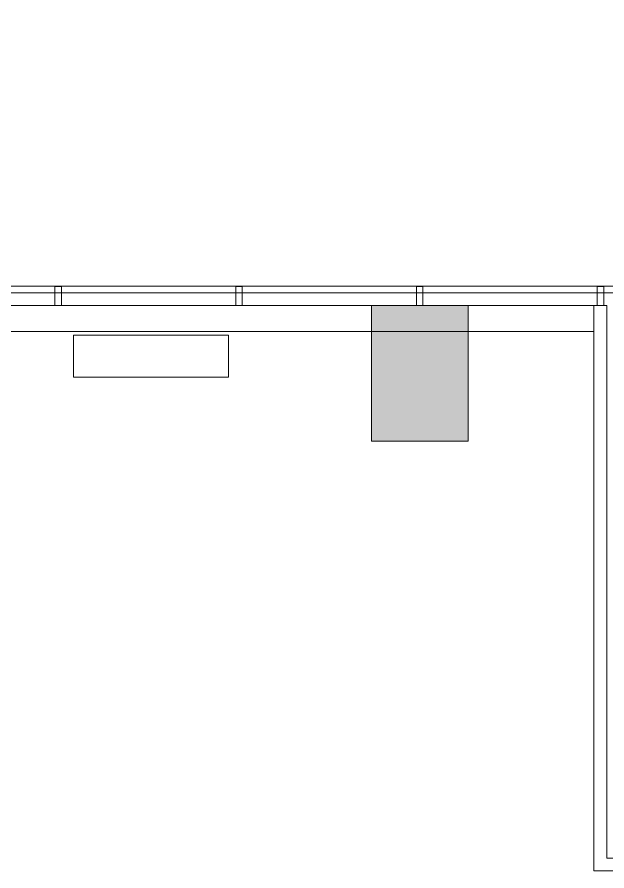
# Model space of a CAD drawing. Header units: inches. Extents: x -865 to 1895, y -762 to 1388.
# Drawn here: x 1393.9 to 1576.6, y 197.6 to 462.2 of the extents above; entities that cross this region are included whole.
import ezdxf

# ---------------------------------------------------------------- set-up
doc = ezdxf.new("R2010")
doc.units = ezdxf.units.IN
doc.header["$MEASUREMENT"] = 0
for name, color, linetype, lineweight in [('4th Floor Revit Background_dwg', 8, 'Continuous', 9), ('8309_BB$0$BB_COL_FILL', 7, 'Continuous', 9), ('A-EXIST-GLAZ', 7, 'Continuous', 9), ('A-EXIST-WALL-INT', 7, 'Continuous', 9), ('A-FLOR', 192, 'Continuous', 13), ('A-WALL', 113, 'Continuous', 9), ('M-EXIST-HEAT', 7, 'Continuous', 9)]:
    doc.layers.add(name, color=color, linetype=linetype, lineweight=lineweight)

# ---------------------------------------------------------------- blocks, each defined once
blk = doc.blocks.new('4th Floor Revit Background_dwg-1506688-4th Floor New Construction - Partition Plan')
at = {"layer": '8309_BB$0$BB_COL_FILL'}
blk.add_hatch(color=256, dxfattribs=at).paths.add_polyline_path([(2690.34, 1171.78), (2690.34, 1213.78), (2660.34, 1213.78), (2660.34, 1171.78), (2674.29, 1171.78)], flags=0)
for p, q in [((2690.34, 1213.78), (2660.34, 1213.78)), ((2660.34, 1213.78), (2660.34, 1171.78)), ((2690.34, 1171.78), (2690.34, 1213.78)), ((2660.34, 1171.78), (2674.29, 1171.78)), ((2674.29, 1171.78), (2690.34, 1171.78))]:
    blk.add_line(p, q, dxfattribs=at)
at = {"layer": 'A-EXIST-GLAZ'}
for p, q in [((2840.92, 1217.78), (1683.34, 1217.78)), ((2690.34, 1205.78), (2729.32, 1205.78))]:
    blk.add_line(p, q, dxfattribs=at)
at = {"layer": 'A-EXIST-GLAZ', "flags": 128}
for points in [[(2922.25, 1142.86), (2924.72, 1140.4), (2845.34, 1219.78), (1888.48, 1219.78), (1683.34, 1219.78), (1677.34, 1219.78), (1677.34, 1213.78), (1683.34, 1213.78), (1683.34, 1219.78), (1683.34, 1261.61), (1559.25, 1385.7), (1521.05, 1385.7), (1521.05, 1379.7), (1515.05, 1379.7), (1515.05, 1385.7), (1521.05, 1385.7), (1521.05, 1423.9), (1400.83, 1544.12), (1362.63, 1544.12), (1356.63, 1544.12), (1356.63, 1543.78)], [(2508.34, 1217.78), (2562.34, 1217.78), (2562.34, 1213.82), (2564.34, 1213.82), (2564.34, 1217.78), (2618.33, 1217.78), (2618.33, 1213.82), (2620.34, 1213.82), (2620.34, 1217.78), (2674.33, 1217.78), (2674.33, 1213.82), (2676.34, 1213.82), (2676.34, 1217.78), (2730.34, 1217.78), (2730.34, 1213.82), (2732.34, 1213.82), (2732.34, 1217.78), (2786.34, 1217.78)], [(2729.32, 1213.78), (1677.34, 1213.78), (1677.34, 1259.12), (1639.11, 1297.36)], [(2729.32, 1205.78), (1669.34, 1205.78), (1669.34, 1255.81), (1633.45, 1291.7)]]:
    blk.add_lwpolyline(points, dxfattribs=at)
for points in [[(2564.34, 1213.82), (2562.34, 1213.82), (2562.34, 1219.76), (2564.34, 1219.76)], [(2618.33, 1213.82), (2620.34, 1213.82), (2620.34, 1219.76), (2618.33, 1219.76)], [(2674.33, 1213.82), (2676.34, 1213.82), (2676.34, 1219.76), (2674.33, 1219.76)], [(2732.34, 1213.82), (2730.34, 1213.82), (2730.34, 1219.76), (2732.34, 1219.76)]]:
    blk.add_lwpolyline(points, close=True, dxfattribs=at)
at = {"layer": 'A-EXIST-WALL-INT', "flags": 128}
blk.add_lwpolyline([(2660.34, 1171.78), (2690.34, 1171.78), (2690.34, 1213.78), (2660.34, 1213.78)], close=True, dxfattribs=at)
at = {"layer": 'M-EXIST-HEAT', "flags": 128}
blk.add_lwpolyline([(2616.05, 1204.59), (2568.05, 1204.59), (2568.05, 1191.59), (2616.05, 1191.59), (2616.05, 1204.59)], dxfattribs=at)

msp = doc.modelspace()

# ---------------------------------------------------------------- linework, layer by layer
at = {"layer": 'A-FLOR'}
msp.add_line((1688.67, 378.79), (526.67, 378.79), dxfattribs=at)
at = {"layer": 'A-WALL', "color": 250, "lineweight": 20}
for p, q in [((1572.64, 372.79), (1572.64, 197.6)), ((1576.64, 372.79), (1572.64, 372.79)), ((1576.64, 201.6), (1576.64, 372.79)), ((1582.64, 201.6), (1576.64, 201.6)), ((1572.64, 197.6), (1582.64, 197.6))]:
    msp.add_line(p, q, dxfattribs=at)

# ---------------------------------------------------------------- block references
at = {"layer": '4th Floor Revit Background_dwg', "color": 7}
msp.add_blockref('4th Floor Revit Background_dwg-1506688-4th Floor New Construction - Partition Plan', (-1156.67, -840.99), dxfattribs=at)

doc.saveas('drawing.dxf')
